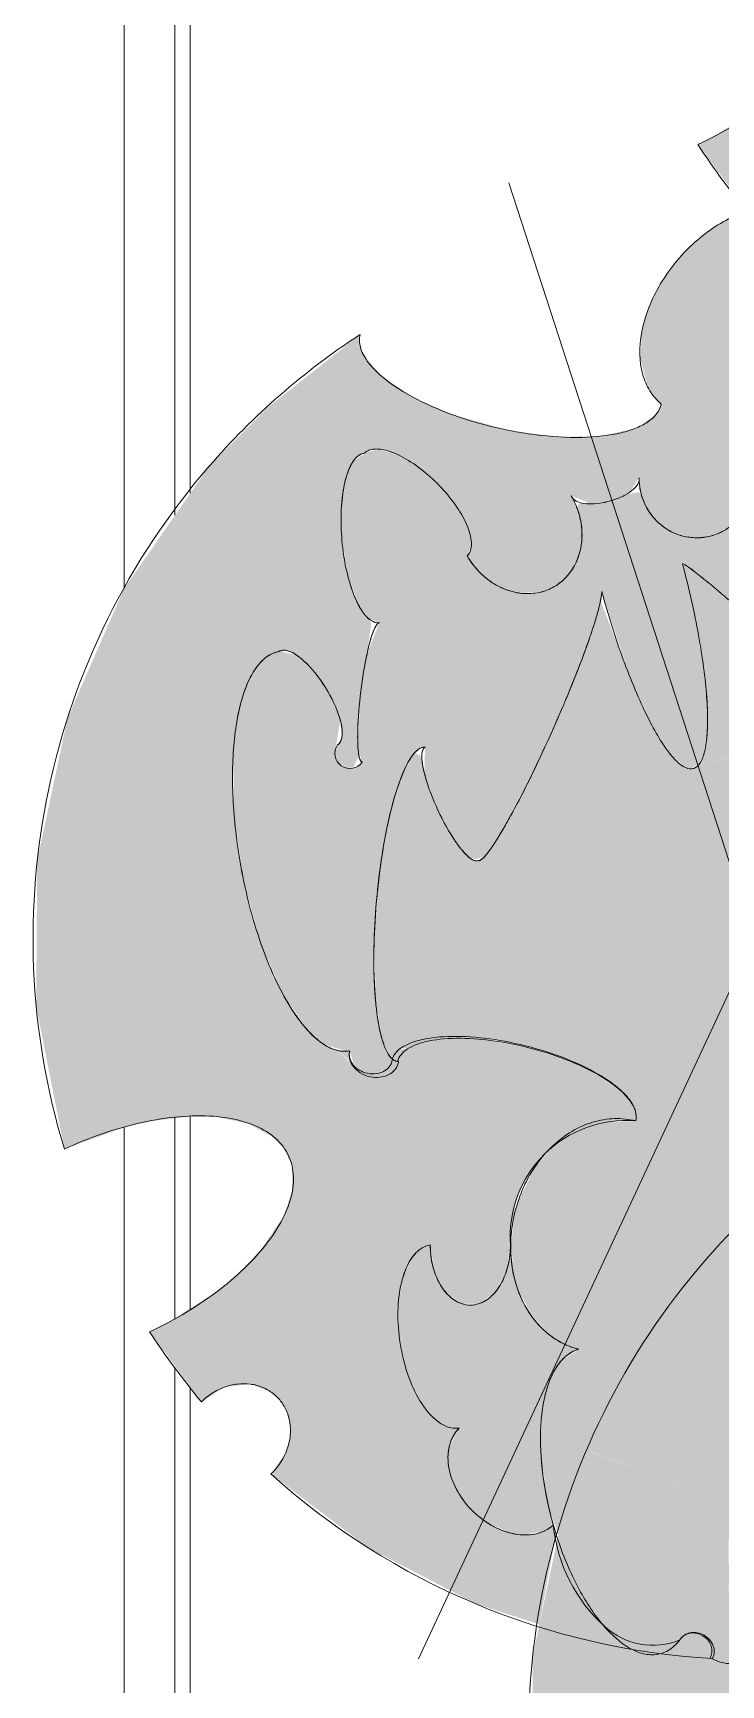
# Model space of a CAD drawing. Header units: inches. Extents: x 46946 to 48441, y 40324 to 42003.
# Drawn here: x 48184.68 to 48195.07, y 40510.46 to 40535.41 of the extents above; entities that cross this region are included whole.
import ezdxf

# ---------------------------------------------------------------- set-up
doc = ezdxf.new("R2010")
doc.units = ezdxf.units.IN
doc.header["$MEASUREMENT"] = 0
doc.layers.add('A-DETL-GENF', color=92, linetype='Continuous', lineweight=9)
doc.layers.add('I-FURN', color=30, linetype='Continuous', lineweight=9)

# ---------------------------------------------------------------- blocks, each defined once
blk = doc.blocks.new('PLANTER_ROOM DIVIDING_SHORT 2_ D - 6_-V157-Level 06 - Furniture')
at = {"layer": 'A-DETL-GENF'}
h = blk.add_hatch(color=256, dxfattribs=at)
h.paths.add_polyline_path([(28.26, -10.636), (28.022, -10.842), (27.333, -11.144), (26.941, -11.252), (27.066, -11.517), (27.079, -11.861), (27.264, -11.777), (27.437, -11.68), (27.692, -11.474), (28.035, -11.056), (28.201, -10.759), (28.251, -10.654)])
h.paths.add_polyline_path([(27.271, -14.035), (27.166, -13.943), (26.991, -13.788), (26.98, -13.909), (26.471, -13.688), (26.015, -14.908), (25.765, -14.403), (26.215, -13.577), (25.903, -13.441), (26.157, -13.051), (26.015, -12.87), (26.015, -12.816), (25.904, -12.827), (25.739, -12.883), (25.736, -12.806), (25.464, -12.699), (25.418, -12.9), (25.21, -13.14), (24.866, -13.348), (24.428, -13.499), (23.819, -13.579), (23.484, -13.567), (23.093, -13.475), (22.821, -13.311), (22.701, -13.094), (23.095, -13.034), (23.41, -12.866), (23.586, -12.624), (23.586, -12.354), (23.41, -12.112), (23.095, -11.944), (22.701, -11.884), (22.118, -11.816), (21.858, -11.736), (21.489, -11.513), (21.186, -11.207), (20.966, -10.836), (20.966, -10.834), (20.835, -10.276), (20.826, -9.991), (20.705, -9.991), (20.458, -10.13), (20.165, -10.503), (19.945, -10.937), (19.748, -11.513), (19.564, -12.416), (19.585, -12.771), (19.619, -13.107), (19.669, -13.292), (19.669, -13.395), (19.735, -13.461), (19.74, -13.534), (20.087, -13.814), (20.114, -14.009), (20.036, -14.201), (19.762, -14.502), (19.671, -14.703), (19.5, -14.907), (19.004, -15.341), (19.163, -15.652), (19.398, -15.958), (19.731, -16.262), (19.902, -16.405), (19.881, -16.469), (18.678, -15.903), (18.391, -16.529), (18.93, -18.45), (18.745, -19.043), (19.133, -19.012), (19.388, -18.78), (19.398, -18.887), (19.665, -18.746), (19.645, -18.937), (20.9, -18.689), (20.78, -18.159), (21.016, -18.035), (20.851, -17.448), (20.764, -16.885), (20.783, -16.224), (20.869, -15.844), (21.061, -15.487), (21.24, -15.305), (21.504, -15.182), (21.883, -15.182), (22.256, -15.305), (22.773, -15.652), (22.996, -15.844), (23.437, -16.369), (23.895, -17.115), (24.011, -17.333), (25.069, -16.549), (24.85, -16.209), (24.847, -16.202), (24.801, -15.844), (24.844, -15.652), (24.85, -15.628), (24.944, -15.467), (25.222, -15.182), (25.284, -14.74), (25.537, -14.789), (25.622, -15.214), (25.817, -15.267), (25.921, -15.178), (26.051, -14.908), (27.264, -14.04)])
h.paths.add_polyline_path([(27.258, -13.995), (27.166, -12.4), (27.115, -12.4), (27.037, -13.272), (27.224, -13.882)])
h.paths.add_polyline_path([(23.095, -12.354), (23.095, -12.354), (23.095, -12.276)])
h.paths.add_polyline_path([(21.252, -18.619), (21.179, -18.44), (21.111, -18.647)])
h.paths.add_polyline_path([(19.939, -14.286), (19.77, -14.326), (19.801, -14.455), (19.919, -14.311)])
h.paths.add_polyline_path([(18.232, -17.054), (18.193, -16.964), (17.629, -18.27), (18.146, -17.228)])
h.paths.add_polyline_path([(16.168, -18.874), (14.778, -18.528), (14.751, -18.574)])
h.paths.add_polyline_path([(13.744, -15.572), (13.655, -15.599), (13.654, -15.866), (13.739, -15.695)])
h.paths.add_polyline_path([(13.737, -15.375), (13.657, -15.326), (13.657, -15.405), (13.703, -15.388)])
h.paths.add_polyline_path([(13.698, -16.741), (13.647, -16.791), (13.66, -17.696)])
h.paths.add_polyline_path([(7.324, -6.452), (7.292, -7.165), (7.652, -6.517), (7.37, -6.461)])
h.paths.add_polyline_path([(7.861, -4.419), (7.432, -6.212), (7.82, -6.038), (7.714, -5.564), (7.722, -4.985), (7.839, -4.51)])
h.paths.add_polyline_path([(7.404, -8.673), (7.323, -8.033), (7.242, -7.719), (7.188, -8.551), (7.383, -8.86)])
h = blk.add_hatch(color=256, dxfattribs=at)
h.paths.add_polyline_path([(46.496, -17.485), (46.225, -17.257), (46.368, -17.87)])
h.paths.add_polyline_path([(33.401, -17.345), (32.669, -14.984), (32.263, -15.353), (31.219, -16.485), (30.41, -17.458), (30.374, -17.559), (31.417, -17.324), (32.474, -17.197), (33.044, -17.208), (33.268, -17.261)])
h.paths.add_polyline_path([(45.767, -16.872), (45.624, -16.742), (45.561, -16.579), (45.259, -16.544), (44.909, -16.384), (44.487, -16.047), (44.254, -15.786), (44.038, -15.43), (43.939, -15.098), (43.618, -14.042), (43.625, -13.814), (43.679, -13.587), (43.777, -13.372), (44.107, -11.729), (44.36, -11.786), (44.383, -11.47), (44.207, -11.228), (44.185, -11.093), (44.207, -10.958), (44.163, -9.274), (43.074, -8.202), (41.495, -8.153), (41.408, -7.802), (41.33, -7.815), (41, -8.099), (41.003, -8.169), (40.483, -8.191), (40.01, -8.332), (39.362, -8.374), (38.703, -8.283), (37.216, -7.794), (37.216, -7.501), (36.855, -7.621), (36.77, -7.639), (36.195, -7.621), (35.569, -7.45), (34.976, -7.15), (34.496, -6.76), (34.194, -6.333), (34.118, -6.038), (34.111, -5.927), (34.153, -5.75), (32.917, -6.038), (31.721, -6.468), (32.15, -7.421), (32.378, -8.302), (32.404, -8.673), (32.37, -8.978), (32.276, -9.205), (32.114, -9.349), (31.928, -9.394), (31.687, -9.349), (31.413, -9.211), (31.116, -8.987), (30.808, -8.684), (30.207, -7.894), (29.936, -7.437), (28.808, -8.315), (28.221, -8.88), (28.568, -9.196), (28.38, -9.723), (28.397, -10.012), (28.357, -10.32), (28.261, -10.634), (28.114, -10.94), (27.921, -11.224), (27.692, -11.474), (27.264, -11.777), (27.166, -11.832), (26.824, -11.93), (26.625, -11.95), (26.328, -12.216), (26.296, -12.1), (25.946, -12.298), (26.002, -12.507), (25.788, -12.699), (25.765, -12.889), (26.015, -12.816), (26.055, -12.827), (26.015, -12.925), (26.157, -13.051), (25.903, -13.441), (26.212, -13.582), (25.765, -14.403), (26.015, -14.908), (26.471, -13.688), (26.982, -13.882), (26.991, -13.788), (27.26, -14.043), (26.028, -14.924), (26.375, -15.33), (26.824, -15.646), (26.829, -15.594), (26.966, -15.698), (27.471, -15.849), (27.883, -15.889), (28.432, -15.803), (28.95, -15.583), (29.408, -15.24), (29.814, -14.729), (30.047, -14.281), (30.312, -14.502), (30.892, -14.729), (31.603, -14.92), (32.673, -14.975), (33.437, -17.456), (33.343, -17.626), (33.22, -17.748), (32.644, -18.098), (31.787, -18.46), (30.896, -18.805), (31.458, -18.968), (32.673, -19.449), (33.831, -19.994), (34.651, -20.467), (34.823, -20.654), (34.813, -20.732), (34.66, -20.9), (34.25, -21.165), (33.712, -21.401), (33.312, -21.499), (33.226, -21.534), (33.203, -21.619), (33.503, -21.789), (34.153, -21.988), (34.91, -22.128), (34.94, -22.132), (35.966, -22.221), (36.963, -22.198), (37.545, -22.092), (37.786, -21.974), (37.803, -21.908), (37.65, -21.804), (37.655, -21.735), (37.578, -21.63), (37.596, -21.573), (37.515, -21.167), (37.526, -20.4), (37.691, -19.731), (37.88, -19.197), (38.122, -18.731), (38.384, -18.411), (38.638, -18.27), (38.753, -18.272), (38.782, -18.742), (38.902, -19.132), (39.122, -19.498), (39.454, -19.794), (39.901, -20.017), (40.129, -20.097), (40.627, -20.154), (41.042, -20.115), (41.281, -20.06), (41.711, -19.827), (41.977, -19.568), (42.081, -19.432), (42.202, -19.132), (42.357, -19.372), (42.415, -19.431), (42.747, -19.593), (43.143, -19.686), (43.824, -19.701), (44.595, -19.583), (45.005, -19.441), (44.678, -19.372), (45.037, -17.632), (45.087, -16.855), (45.486, -16.874), (45.547, -17.139), (45.649, -16.877)])
h.paths.add_polyline_path([(45.249, -12.226), (45.2, -11.875), (45.206, -11.943), (45.2, -12.195), (44.996, -12.723), (44.998, -12.747), (45.226, -12.511), (45.243, -12.305)])
h.paths.add_polyline_path([(45.092, -10.488), (44.487, -9.713), (44.238, -9.764), (44.383, -10.716), (44.698, -10.548), (44.89, -10.503)])
h.paths.add_polyline_path([(44.678, -19.372), (43.745, -18.956), (44.449, -17.033), (44.654, -19.125)])
h.paths.add_polyline_path([(41.444, -8.176), (41.023, -8.161), (41.022, -8.053), (41.443, -8.083), (41.444, -8.161)])
h.paths.add_polyline_path([(32.219, -15.013), (32.45, -14.981), (32.263, -15.004)])
h.paths.add_polyline_path([(32.086, -15.001), (32.278, -15.001), (32.135, -14.995)])
h.paths.add_polyline_path([(32.585, -14.937), (31.847, -14.966), (32.215, -14.984), (32.581, -14.938)])
h.paths.add_polyline_path([(27.258, -13.995), (27.037, -13.272), (27.115, -12.4), (27.19, -12.4), (27.254, -13.882)])
h = blk.add_hatch(color=256, dxfattribs=at)
h.paths.add_polyline_path([(55.352, -16.007), (55.181, -15.438), (55.233, -15.384), (55.342, -15.956)])
h.paths.add_polyline_path([(56.077, -16.291), (55.662, -14.936), (55.593, -14.136), (55.492, -14.092), (55.593, -14.936), (54.426, -14.879), (53.851, -14.707), (53.041, -14.279), (52.667, -14.931), (52.408, -15.24), (51.943, -15.586), (51.432, -15.803), (51.006, -14.468), (50.043, -14.737), (51.243, -15.833), (50.883, -15.889), (50.25, -15.803), (50.043, -15.764), (50.59, -16.285), (50.718, -16.45), (50.613, -16.645), (50.508, -16.593), (50.376, -16.908), (50.293, -16.838), (50.247, -16.91), (50.066, -16.804), (49.906, -17.002), (49.774, -16.888), (49.909, -16.712), (49.882, -16.696), (49.727, -16.847), (49.423, -16.584), (49.462, -16.45), (49.351, -16.385), (49.269, -16.45), (49.156, -16.352), (49.18, -16.285), (48.868, -16.102), (48.072, -16.45), (47.126, -16.71), (46.131, -16.854), (45.649, -16.877), (45.547, -17.139), (45.486, -16.874), (45.07, -16.867), (45.037, -17.632), (44.678, -19.372), (46.826, -19.827), (49.023, -19.843), (51.178, -19.417), (50.942, -18.833), (50.777, -18.246), (50.69, -17.682), (50.69, -17.133), (50.76, -16.721), (50.987, -16.285), (51.167, -16.102), (51.43, -15.98), (51.81, -15.98), (52.14, -16.077), (52.595, -16.361), (52.436, -15.214), (53.505, -14.796), (52.922, -16.641), (54.272, -16.425), (54.219, -16.485), (52.939, -16.661), (53.298, -17.071), (53.641, -17.574), (54.478, -17.755), (54.773, -17), (54.697, -16.619), (54.728, -16.609), (54.777, -16.425), (54.632, -16.425), (54.596, -16.318), (54.87, -16.265), (55.138, -16.065), (55.329, -16.012), (55.424, -15.978), (55.263, -15.353), (55.392, -15.224), (55.548, -16.012), (55.743, -16.065), (56.05, -16.268)])
h.paths.add_polyline_path([(50.956, -14.311), (50.753, -13.69), (50.528, -13.881), (50.364, -12.952), (50.218, -13.042), (50.19, -12.885), (50.066, -12.943), (50.048, -13.145), (49.563, -13.441), (49.514, -13.574), (49.98, -14.555), (50.166, -14.509)])
h.paths.add_polyline_path([(50.808, -11.348), (50.761, -11.074), (50.753, -10.789), (50.631, -10.789), (50.384, -10.927), (50.114, -11.262), (49.834, -11.832), (49.824, -11.93), (49.891, -11.923), (50.337, -11.736), (50.643, -11.514), (50.753, -11.409)])
h.paths.add_polyline_path([(46.496, -17.485), (46.368, -17.87), (46.225, -17.257)])
h.paths.add_polyline_path([(45.431, -15.125), (45.391, -15.036), (45.244, -14.967), (45.039, -14.986), (44.415, -14.957), (43.878, -14.898), (44.101, -15.548), (44.421, -15.359), (44.779, -15.235), (44.993, -15.235), (45.277, -15.318), (45.351, -15.279), (45.428, -15.136)])
h.paths.add_polyline_path([(44.678, -19.372), (44.449, -17.033), (43.745, -18.965), (44.487, -19.288)])
h.paths.add_polyline_path([(39.441, -8.373), (38.64, -8.033), (38.298, -7.757), (37.96, -7.313), (37.737, -6.793), (37.641, -6.361), (37.648, -5.782), (37.225, -7.65), (37.227, -7.839), (38.343, -8.167), (38.726, -8.288), (39.367, -8.374), (39.434, -8.373)])
h = blk.add_hatch(color=256, dxfattribs=at)
h.paths.add_polyline_path([(45.005, -19.968), (44.942, -19.645), (44.857, -19.516), (44.035, -19.681), (43.272, -19.699), (42.663, -19.568), (42.331, -19.346), (42.243, -19.219), (42.202, -19.132), (41.999, -19.541), (41.794, -19.762), (41.507, -19.955), (41.173, -20.085), (40.808, -20.148), (40.829, -20.18), (41.193, -20.297), (41.445, -20.507), (41.535, -20.77), (41.495, -20.937), (41.337, -21.147), (41.019, -21.316), (40.627, -21.375), (40.747, -21.592), (41.042, -21.763), (41.445, -21.85), (41.947, -21.848), (42.354, -21.78), (42.792, -21.629), (43.136, -21.421), (43.344, -21.18), (43.407, -20.946), (43.688, -21.09), (44.01, -21.09), (44.387, -20.937), (44.695, -20.679), (44.821, -20.513), (44.821, -20.512), (44.98, -20.149), (45.005, -19.969)])
h.paths.add_polyline_path([(38.043, -22.22), (37.98, -22.039), (37.832, -21.932), (37.625, -22.067), (37.182, -22.172), (36.481, -22.224), (35.612, -22.202), (34.596, -22.079), (33.722, -21.87), (33.328, -21.704), (33.13, -21.534), (33.13, -21.455), (33.507, -21.463), (33.998, -21.288), (34.502, -21.015), (34.78, -20.783), (34.8, -20.689), (34.755, -20.549), (34.313, -20.255), (33.22, -19.696), (32.006, -19.172), (31.031, -18.836), (30.761, -18.785), (32.006, -18.374), (32.735, -18.049), (33.249, -17.719), (33.401, -17.537), (33.437, -17.456), (33.376, -17.329), (33.22, -17.25), (32.935, -17.201), (32.352, -17.201), (31.287, -17.351), (30.374, -17.503), (30.794, -16.975), (31.995, -15.633), (32.554, -15.067), (32.474, -15.004), (32.219, -15.013), (31.603, -14.92), (30.892, -14.729), (30.312, -14.502), (30.077, -14.351), (30.025, -14.311), (29.664, -14.935), (29.408, -15.24), (28.95, -15.583), (28.432, -15.803), (27.731, -15.874), (27.442, -15.889), (27.471, -16.126), (27.622, -16.319), (27.93, -16.529), (28.282, -16.66), (28.503, -16.693), (28.719, -16.688), (28.896, -16.607), (29.054, -16.485), (29.436, -16.573), (29.579, -16.66), (29.753, -16.821), (29.788, -16.859), (29.889, -17.045), (29.942, -17.248), (29.914, -17.566), (29.864, -17.708), (29.715, -17.925), (29.519, -18.086), (29.299, -18.183), (29.258, -18.223), (29.299, -18.428), (29.417, -18.765), (29.422, -19.092), (29.449, -19.146), (30.265, -19.149), (30.466, -19.258), (30.624, -19.411), (30.766, -19.731), (30.787, -19.815), (30.781, -20.042), (30.7, -20.298), (30.596, -20.481), (30.429, -20.668), (30.222, -20.817), (30.037, -20.756), (29.835, -20.793), (29.557, -20.927), (29.266, -21.142), (28.88, -21.557), (28.703, -21.845), (28.703, -21.846), (28.613, -22.144), (28.647, -22.307), (28.781, -22.527), (28.996, -22.631), (29.411, -22.709), (29.895, -22.715), (30.513, -22.622), (30.987, -22.445), (31.185, -22.274), (31.233, -22.144), (31.7, -22.33), (32.415, -22.44), (33.151, -22.463), (33.273, -22.423), (33.358, -22.423), (33.418, -22.516), (33.431, -22.608), (33.391, -22.718), (33.277, -22.801), (33.173, -22.812), (32.704, -22.735), (32.387, -22.858), (32.041, -23.074), (31.737, -23.374), (31.699, -23.48), (31.664, -23.656), (31.737, -23.832), (31.891, -23.99), (32.121, -24.123), (32.678, -24.284), (33.195, -24.35), (34.153, -24.335), (35.126, -24.193), (36.072, -23.933), (36.868, -23.586), (37.427, -23.188), (37.597, -22.983), (37.693, -22.666), (37.697, -22.592), (37.926, -22.52), (38.026, -22.359), (38.043, -22.221)])
h = blk.add_hatch(color=256, dxfattribs=at)
h.paths.add_polyline_path([(30.429, -20.668), (30.428, -20.668), (30.265, -20.731)])
h.paths.add_polyline_path([(46.356, -19.728), (45.005, -19.483), (44.868, -19.533), (44.992, -19.798), (45.005, -19.968), (45.005, -19.969), (44.918, -20.334), (44.695, -20.679), (44.374, -20.946), (44.01, -21.09), (43.663, -21.087), (43.391, -20.937), (43.344, -21.18), (43.136, -21.421), (42.792, -21.629), (42.354, -21.78), (41.874, -21.856), (41.41, -21.848), (41.019, -21.756), (40.747, -21.592), (40.627, -21.375), (41.042, -21.306), (41.337, -21.147), (41.512, -20.905), (41.512, -20.635), (41.337, -20.393), (41.021, -20.225), (40.627, -20.165), (40.045, -20.097), (39.784, -20.017), (39.354, -19.731), (39.112, -19.487), (38.893, -19.116), (38.892, -19.114), (38.761, -18.557), (38.753, -18.272), (38.631, -18.272), (38.384, -18.411), (38.114, -18.745), (37.872, -19.217), (37.674, -19.794), (37.491, -20.697), (37.511, -21.051), (37.545, -21.388), (37.578, -21.63), (37.596, -21.676), (37.662, -21.741), (37.666, -21.814), (38.012, -22.092), (38.04, -22.29), (37.963, -22.482), (37.688, -22.783), (37.597, -22.983), (37.427, -23.188), (37.023, -23.489), (36.495, -23.768), (35.612, -24.076), (34.627, -24.281), (33.649, -24.361), (32.782, -24.306), (32.121, -24.123), (31.891, -23.99), (31.737, -23.832), (31.65, -23.548), (31.714, -23.405), (31.939, -23.157), (32.269, -22.922), (32.704, -22.735), (32.946, -22.709), (33.063, -22.762), (33.173, -22.812), (33.277, -22.801), (33.351, -22.762), (33.428, -22.62), (33.41, -22.535), (33.244, -22.45), (33.039, -22.47), (32.415, -22.44), (31.7, -22.33), (31.233, -22.266), (31.098, -22.373), (31.097, -22.373), (30.849, -22.513), (30.316, -22.665), (29.886, -22.716), (29.266, -22.692), (28.853, -22.573), (28.754, -22.509), (28.627, -22.301), (28.615, -22.104), (28.703, -21.845), (28.88, -21.557), (29.266, -21.142), (29.699, -20.849), (30.037, -20.756), (30.155, -20.773), (30.222, -20.817), (30.429, -20.668), (30.61, -20.458), (30.716, -20.268), (30.781, -20.042), (30.766, -19.731), (30.708, -19.557), (30.624, -19.411), (30.465, -19.258), (30.442, -19.245), (30.235, -19.142), (29.958, -19.091), (29.781, -19.092), (29.53, -19.149), (29.315, -19.245), (29.436, -18.939), (29.37, -18.587), (29.258, -18.36), (29.041, -18.223), (29.3, -18.182), (29.519, -18.086), (29.715, -17.925), (29.864, -17.708), (29.914, -17.566), (29.941, -17.458), (29.941, -17.247), (29.889, -17.045), (29.753, -16.821), (29.512, -16.616), (29.436, -16.573), (29.258, -16.508), (29.025, -16.508), (28.927, -16.616), (28.719, -16.688), (28.434, -16.688), (28.145, -16.622), (27.846, -16.485), (27.622, -16.319), (27.471, -16.126), (27.425, -15.94), (27.405, -15.842), (27.264, -15.809), (26.903, -15.646), (26.829, -15.594), (26.824, -15.646), (26.276, -15.214), (26.039, -14.937), (25.879, -15.214), (25.817, -15.267), (25.615, -15.182), (25.537, -14.789), (25.251, -14.733), (25.146, -16.885), (25.302, -17.149), (25.549, -17.448), (25.837, -17.708), (26.161, -17.925), (26.503, -18.086), (26.846, -18.182), (27.264, -18.198), (27.622, -18.106), (27.731, -18.059), (27.93, -17.887), (28.068, -17.952), (28.261, -18.21), (28.288, -18.258), (28.412, -18.785), (28.426, -19.435), (28.33, -20.177), (28.092, -21.026), (27.858, -21.576), (27.512, -22.104), (27.195, -22.379), (27.033, -22.438), (26.88, -22.436), (27.983, -23.832), (28.867, -24.713), (30.716, -26), (32.678, -26.855), (34.826, -27.311), (37.023, -27.326), (39.178, -26.9), (38.853, -26), (38.754, -25.581), (38.688, -25), (38.69, -24.617), (38.795, -24.125), (38.987, -23.768), (39.167, -23.586), (39.43, -23.463), (39.81, -23.463), (40.183, -23.586), (40.699, -23.933), (41.042, -24.262), (41.298, -24.554), (41.737, -25.238), (41.937, -25.613), (42.995, -24.83), (42.777, -24.49), (42.773, -24.483), (42.728, -24.125), (42.728, -24.092), (42.846, -23.789), (42.977, -23.645), (43.138, -23.548), (43.329, -23.495), (43.352, -23.49), (43.548, -23.495), (43.743, -23.548), (44.047, -23.748), (44.109, -23.748), (45.197, -22.316), (46.049, -20.679), (46.355, -19.731)])
h.paths.add_polyline_path([(37.866, -22.567), (37.696, -22.607), (37.697, -22.772), (37.845, -22.592)])
for p, q in [((36, -16.483), (24.587, -20.191)), ((36, -16.483), (46.876, -21.555)), ((40.684, -20.161), (40.627, -20.165))]:
    blk.add_line(p, q, dxfattribs=at)
for centre, radius, start, end in [((48, -9), 10.891, 213.1308, 229.0869), ((18.074, -8.202), 10.891, 303.0342, 309.9658), ((36, -16.483), 10.891, 317.9293, 356.6765), ((48, -9), 10.891, 229.0869, 286.9658), ((45.587, -18.014), 1.083, 317.8572, 22.1428), ((40.5, -18.416), 1.753, 175.2963, 274.1563), ((44.614, -17.134), 2.395, 275.8094, 317.8572), ((36, -16.483), 10.891, 213.1308, 229.0869), ((33.205, -22.588), 0.227, 235, 55), ((33.205, -22.588), 0.227, 235, 55), ((36, -16.483), 10.891, 229.0869, 286.9658), ((36, -16.483), 10.891, 303.0342, 309.9658)]:
    blk.add_arc(centre, radius, start, end, dxfattribs=at)
for points, knots in [([(21.252, -18.619), (21.161, -18.425), (21.005, -18.037), (20.838, -17.444), (20.75, -16.877), (20.744, -16.357), (20.821, -15.908), (20.977, -15.549), (21.205, -15.297), (21.496, -15.161), (21.836, -15.149), (22.336, -15.297), (22.872, -15.684), (23.377, -16.26), (23.723, -16.769), (23.92, -17.139), (24.011, -17.333)], [0, 0, 0, 0, 0.066667, 0.133333, 0.2, 0.266667, 0.333333, 0.4, 0.466667, 0.533333, 0.6, 0.666667, 0.8, 0.866667, 0.933333, 1, 1, 1, 1]), ([(30.363, -17.561), (30.353, -17.567), (30.341, -17.57), (30.345, -17.551), (30.37, -17.507), (30.416, -17.441), (30.483, -17.353), (30.569, -17.245), (30.672, -17.119), (30.831, -16.93), (31.155, -16.554), (31.701, -15.943), (32.251, -15.36), (32.584, -15.033), (32.665, -14.974), (32.673, -14.981)], [0, 0, 0, 0, 0.041667, 0.083333, 0.125, 0.166667, 0.208333, 0.25, 0.291667, 0.333333, 0.416667, 0.583333, 0.75, 0.875, 1, 1, 1, 1]), ([(32.673, -14.981), (32.67, -14.978), (32.658, -14.982), (32.618, -15.011), (32.557, -15.064), (32.477, -15.139), (32.379, -15.235), (32.227, -15.389), (32.002, -15.625), (31.694, -15.955), (31.266, -16.428), (30.757, -17.011), (30.43, -17.415), (30.346, -17.544), (30.341, -17.57), (30.353, -17.567), (30.363, -17.561)], [0, 0, 0, 0, 0.041667, 0.083333, 0.125, 0.166667, 0.208333, 0.25, 0.333333, 0.416667, 0.5, 0.666667, 0.833333, 0.916667, 0.958333, 1, 1, 1, 1]), ([(46.854, -17.147), (46.882, -17.105), (46.925, -17.016), (46.955, -16.868), (46.947, -16.716), (46.886, -16.52), (46.721, -16.311), (46.466, -16.193), (46.232, -16.181), (46.045, -16.23), (45.884, -16.333), (45.806, -16.429), (45.774, -16.483)], [0, 0, 0, 0, 0.076923, 0.153846, 0.230769, 0.307692, 0.461538, 0.615385, 0.711538, 0.807692, 0.903846, 1, 1, 1, 1]), ([(29.041, -16.483), (29.115, -16.483), (29.259, -16.5), (29.467, -16.575), (29.648, -16.696), (29.844, -16.907), (29.977, -17.244), (29.93, -17.62), (29.766, -17.897), (29.564, -18.08), (29.314, -18.196), (29.134, -18.222), (29.041, -18.223)], [0, 0, 0, 0, 0.076923, 0.153846, 0.230769, 0.307692, 0.461538, 0.615385, 0.711538, 0.807692, 0.903846, 1, 1, 1, 1]), ([(29.041, -18.223), (29.115, -18.222), (29.259, -18.206), (29.536, -18.106), (29.761, -17.914), (29.898, -17.664), (29.95, -17.459), (29.951, -17.247), (29.893, -17.024), (29.766, -16.809), (29.564, -16.626), (29.314, -16.51), (29.134, -16.484), (29.041, -16.483)], [0, 0, 0, 0, 0.076923, 0.153846, 0.307692, 0.384615, 0.461538, 0.538462, 0.615385, 0.711538, 0.807692, 0.903846, 1, 1, 1, 1]), ([(25.115, -16.832), (25.167, -16.941), (25.291, -17.151), (25.539, -17.451), (25.832, -17.716), (26.267, -18.008), (26.856, -18.229), (27.396, -18.217), (27.74, -18.069), (27.873, -17.955), (27.93, -17.887)], [0, 0, 0, 0, 0.1, 0.2, 0.3, 0.4, 0.6, 0.8, 0.9, 1, 1, 1, 1]), ([(30.363, -17.561), (30.543, -17.513), (30.898, -17.426), (31.423, -17.319), (31.916, -17.242), (32.511, -17.18), (32.983, -17.185), (33.284, -17.256), (33.417, -17.34), (33.454, -17.452), (33.392, -17.589), (33.235, -17.746), (32.987, -17.917), (32.656, -18.098), (32.254, -18.281), (31.795, -18.461), (31.291, -18.633), (30.941, -18.736), (30.761, -18.785)], [0, 0, 0, 0, 0.058824, 0.117647, 0.176471, 0.235294, 0.352941, 0.411765, 0.470588, 0.529412, 0.588235, 0.647059, 0.705882, 0.764706, 0.823529, 0.882353, 0.941176, 1, 1, 1, 1]), ([(30.761, -18.785), (30.941, -18.736), (31.291, -18.633), (31.795, -18.461), (32.254, -18.281), (32.79, -18.036), (33.183, -17.798), (33.392, -17.589), (33.454, -17.452), (33.417, -17.34), (33.284, -17.256), (33.058, -17.203), (32.747, -17.182), (32.362, -17.196), (31.916, -17.242), (31.423, -17.319), (30.898, -17.426), (30.543, -17.513), (30.363, -17.561)], [0, 0, 0, 0, 0.058824, 0.117647, 0.176471, 0.235294, 0.352941, 0.411765, 0.470588, 0.529412, 0.588235, 0.647059, 0.705882, 0.764706, 0.823529, 0.882353, 0.941176, 1, 1, 1, 1]), ([(46.872, -17.115), (46.84, -17.096), (46.787, -17.082), (46.71, -17.09), (46.635, -17.117), (46.551, -17.181), (46.491, -17.285), (46.473, -17.389), (46.485, -17.479), (46.524, -17.556), (46.566, -17.592), (46.59, -17.606)], [0, 0, 0, 0, 0.142857, 0.214286, 0.285714, 0.428571, 0.571429, 0.678571, 0.785714, 0.892857, 1, 1, 1, 1]), ([(46.59, -17.606), (46.56, -17.589), (46.523, -17.552), (46.494, -17.486), (46.48, -17.413), (46.493, -17.315), (46.549, -17.218), (46.624, -17.154), (46.702, -17.121), (46.783, -17.118), (46.831, -17.134), (46.854, -17.147)], [0, 0, 0, 0, 0.142857, 0.214286, 0.285714, 0.428571, 0.571429, 0.678571, 0.785714, 0.892857, 1, 1, 1, 1]), ([(42.202, -19.132), (42.232, -19.246), (42.34, -19.396), (42.599, -19.549), (42.845, -19.635), (43.136, -19.691), (43.574, -19.723), (44.191, -19.681), (44.965, -19.504), (45.689, -19.221), (46.285, -18.862), (46.637, -18.515), (46.795, -18.221), (46.83, -17.989), (46.765, -17.778), (46.659, -17.66), (46.59, -17.606)], [0, 0, 0, 0, 0.095238, 0.142857, 0.190476, 0.238095, 0.285714, 0.380952, 0.47619, 0.571429, 0.666667, 0.761905, 0.821429, 0.880952, 0.940476, 1, 1, 1, 1]), ([(27.93, -17.887), (27.979, -17.899), (28.071, -17.941), (28.192, -18.067), (28.292, -18.25), (28.392, -18.563), (28.451, -19.069), (28.409, -19.794), (28.258, -20.56), (28.015, -21.282), (27.679, -21.933), (27.348, -22.307), (27.07, -22.445), (26.941, -22.45), (26.88, -22.436)], [0, 0, 0, 0, 0.052632, 0.105263, 0.157895, 0.210526, 0.315789, 0.421053, 0.526316, 0.631579, 0.736842, 0.868421, 0.934211, 1, 1, 1, 1]), ([(29.315, -19.245), (29.328, -19.242), (29.352, -19.23), (29.382, -19.197), (29.407, -19.15), (29.431, -19.07), (29.441, -18.943), (29.422, -18.766), (29.374, -18.584), (29.302, -18.421), (29.214, -18.296), (29.123, -18.223), (29.066, -18.216), (29.041, -18.223)], [0, 0, 0, 0, 0.055556, 0.111111, 0.166667, 0.222222, 0.333333, 0.444444, 0.555556, 0.666667, 0.777778, 0.888889, 1, 1, 1, 1]), ([(29.041, -18.223), (29.054, -18.219), (29.08, -18.218), (29.124, -18.231), (29.169, -18.259), (29.229, -18.317), (29.302, -18.421), (29.374, -18.584), (29.439, -18.826), (29.443, -19.059), (29.385, -19.204), (29.34, -19.238), (29.315, -19.245)], [0, 0, 0, 0, 0.055556, 0.111111, 0.166667, 0.222222, 0.333333, 0.444444, 0.555556, 0.777778, 0.888889, 1, 1, 1, 1]), ([(38.753, -18.272), (38.715, -18.263), (38.637, -18.261), (38.509, -18.309), (38.376, -18.406), (38.195, -18.598), (37.973, -18.943), (37.741, -19.486), (37.569, -20.096), (37.476, -20.707), (37.471, -21.3), (37.583, -21.776), (37.741, -21.928), (37.835, -21.952)], [0, 0, 0, 0, 0.052632, 0.105263, 0.157895, 0.210526, 0.315789, 0.421053, 0.526316, 0.631579, 0.736842, 0.868421, 1, 1, 1, 1]), ([(37.856, -21.868), (37.819, -21.859), (37.751, -21.824), (37.663, -21.725), (37.593, -21.58), (37.524, -21.332), (37.492, -20.931), (37.54, -20.357), (37.672, -19.752), (37.872, -19.181), (38.139, -18.667), (38.454, -18.308), (38.661, -18.25), (38.753, -18.272)], [0, 0, 0, 0, 0.052632, 0.105263, 0.157895, 0.210526, 0.315789, 0.421053, 0.526316, 0.631579, 0.736842, 0.868421, 1, 1, 1, 1]), ([(38.753, -18.272), (38.727, -18.378), (38.704, -18.592), (38.758, -18.922), (38.899, -19.24), (39.192, -19.628), (39.73, -20.009), (40.457, -20.19), (41.112, -20.138), (41.63, -19.931), (41.954, -19.642), (42.127, -19.363), (42.182, -19.212), (42.202, -19.132)], [0, 0, 0, 0, 0.071429, 0.142857, 0.214286, 0.285714, 0.428571, 0.571429, 0.678571, 0.785714, 0.892857, 0.946429, 1, 1, 1, 1]), ([(34.823, -20.654), (34.828, -20.643), (34.821, -20.615), (34.763, -20.552), (34.658, -20.47), (34.509, -20.371), (34.319, -20.257), (34.017, -20.089), (33.562, -19.855), (32.941, -19.564), (32.142, -19.218), (31.44, -18.953), (30.966, -18.814), (30.815, -18.787), (30.761, -18.785)], [0, 0, 0, 0, 0.052632, 0.105263, 0.157895, 0.210526, 0.263158, 0.315789, 0.421053, 0.526316, 0.631579, 0.815789, 0.907895, 1, 1, 1, 1]), ([(30.761, -18.785), (30.792, -18.786), (30.867, -18.796), (31.024, -18.832), (31.221, -18.889), (31.531, -18.991), (32.179, -19.232), (33.06, -19.613), (33.848, -19.999), (34.378, -20.285), (34.689, -20.486), (34.816, -20.603), (34.829, -20.64), (34.823, -20.654)], [0, 0, 0, 0, 0.052632, 0.105263, 0.157895, 0.210526, 0.315789, 0.526316, 0.631579, 0.736842, 0.868421, 0.934211, 1, 1, 1, 1]), ([(29.315, -19.245), (29.39, -19.202), (29.545, -19.133), (29.793, -19.08), (30.039, -19.083), (30.347, -19.16), (30.596, -19.341), (30.743, -19.596), (30.801, -19.831), (30.786, -20.1), (30.694, -20.336), (30.581, -20.508), (30.442, -20.667), (30.316, -20.763), (30.222, -20.817)], [0, 0, 0, 0, 0.076923, 0.153846, 0.230769, 0.307692, 0.461538, 0.538462, 0.615385, 0.711538, 0.807692, 0.855769, 0.903846, 1, 1, 1, 1]), ([(30.222, -20.817), (30.297, -20.774), (30.434, -20.675), (30.662, -20.422), (30.821, -20.042), (30.78, -19.66), (30.633, -19.405), (30.458, -19.238), (30.218, -19.116), (29.968, -19.077), (29.762, -19.089), (29.555, -19.131), (29.409, -19.191), (29.315, -19.245)], [0, 0, 0, 0, 0.076923, 0.153846, 0.307692, 0.461538, 0.538462, 0.615385, 0.711538, 0.807692, 0.855769, 0.903846, 1, 1, 1, 1]), ([(44.857, -19.516), (44.719, -19.555), (44.445, -19.622), (43.895, -19.709), (43.18, -19.726), (42.605, -19.579), (42.301, -19.35), (42.222, -19.209), (42.202, -19.132)], [0, 0, 0, 0, 0.111111, 0.222222, 0.444444, 0.722222, 0.861111, 1, 1, 1, 1]), ([(43.391, -20.937), (43.428, -20.974), (43.51, -21.035), (43.709, -21.113), (44.007, -21.115), (44.382, -20.967), (44.698, -20.704), (44.914, -20.383), (45.017, -20.055), (45.002, -19.747), (44.917, -19.584), (44.857, -19.516)], [0, 0, 0, 0, 0.066667, 0.133333, 0.266667, 0.4, 0.533333, 0.65, 0.766667, 0.883333, 1, 1, 1, 1]), ([(44.857, -19.516), (44.891, -19.555), (44.948, -19.641), (45.015, -19.847), (45.005, -20.148), (44.842, -20.521), (44.568, -20.83), (44.242, -21.034), (43.915, -21.123), (43.612, -21.095), (43.455, -21.001), (43.391, -20.937)], [0, 0, 0, 0, 0.066667, 0.133333, 0.266667, 0.4, 0.533333, 0.65, 0.766667, 0.883333, 1, 1, 1, 1]), ([(40.627, -20.165), (40.696, -20.165), (40.83, -20.175), (41.089, -20.235), (41.361, -20.38), (41.512, -20.589), (41.542, -20.77), (41.516, -20.928), (41.41, -21.098), (41.204, -21.252), (40.932, -21.352), (40.731, -21.375), (40.627, -21.375)], [0, 0, 0, 0, 0.071429, 0.142857, 0.285714, 0.428571, 0.5, 0.571429, 0.678571, 0.785714, 0.892857, 1, 1, 1, 1]), ([(40.627, -21.375), (40.696, -21.375), (40.831, -21.365), (41.024, -21.32), (41.198, -21.247), (41.391, -21.118), (41.542, -20.909), (41.542, -20.654), (41.41, -20.442), (41.204, -20.288), (40.932, -20.188), (40.731, -20.165), (40.627, -20.165)], [0, 0, 0, 0, 0.071429, 0.142857, 0.214286, 0.285714, 0.428571, 0.571429, 0.678571, 0.785714, 0.892857, 1, 1, 1, 1]), ([(33.109, -21.453), (33.114, -21.463), (33.13, -21.481), (33.173, -21.497), (33.233, -21.504), (33.31, -21.501), (33.401, -21.488), (33.54, -21.457), (33.819, -21.371), (34.268, -21.172), (34.648, -20.926), (34.818, -20.749), (34.835, -20.68), (34.823, -20.654)], [0, 0, 0, 0, 0.047619, 0.095238, 0.142857, 0.190476, 0.238095, 0.285714, 0.380952, 0.571429, 0.761905, 0.880952, 1, 1, 1, 1]), ([(34.823, -20.654), (34.828, -20.664), (34.831, -20.687), (34.816, -20.731), (34.783, -20.781), (34.731, -20.838), (34.662, -20.9), (34.55, -20.986), (34.305, -21.145), (33.863, -21.36), (33.431, -21.493), (33.186, -21.511), (33.122, -21.479), (33.109, -21.453)], [0, 0, 0, 0, 0.047619, 0.095238, 0.142857, 0.190476, 0.238095, 0.285714, 0.380952, 0.571429, 0.761905, 0.880952, 1, 1, 1, 1]), ([(30.222, -20.817), (30.203, -20.799), (30.159, -20.769), (30.069, -20.75), (29.961, -20.757), (29.795, -20.799), (29.559, -20.914), (29.262, -21.133), (28.987, -21.408), (28.768, -21.705), (28.63, -21.989), (28.591, -22.225), (28.634, -22.33), (28.671, -22.368)], [0, 0, 0, 0, 0.055556, 0.111111, 0.166667, 0.222222, 0.333333, 0.444444, 0.555556, 0.666667, 0.777778, 0.888889, 1, 1, 1, 1]), ([(28.671, -22.368), (28.653, -22.349), (28.623, -22.304), (28.604, -22.215), (28.611, -22.107), (28.653, -21.941), (28.768, -21.705), (28.987, -21.408), (29.262, -21.133), (29.559, -20.914), (29.843, -20.776), (30.079, -20.737), (30.184, -20.78), (30.222, -20.817)], [0, 0, 0, 0, 0.055556, 0.111111, 0.166667, 0.222222, 0.333333, 0.444444, 0.555556, 0.666667, 0.777778, 0.888889, 1, 1, 1, 1]), ([(40.627, -21.375), (40.64, -21.454), (40.701, -21.564), (40.86, -21.685), (41.065, -21.784), (41.398, -21.862), (41.871, -21.871), (42.361, -21.793), (42.808, -21.639), (43.159, -21.426), (43.372, -21.18), (43.403, -21.016), (43.391, -20.937)], [0, 0, 0, 0, 0.111111, 0.166667, 0.222222, 0.333333, 0.444444, 0.555556, 0.666667, 0.777778, 0.888889, 1, 1, 1, 1]), ([(43.391, -20.937), (43.403, -21.017), (43.38, -21.139), (43.265, -21.303), (43.101, -21.462), (42.808, -21.639), (42.361, -21.793), (41.871, -21.871), (41.398, -21.862), (40.999, -21.768), (40.721, -21.6), (40.64, -21.454), (40.627, -21.375)], [0, 0, 0, 0, 0.111111, 0.166667, 0.222222, 0.333333, 0.444444, 0.555556, 0.666667, 0.777778, 0.888889, 1, 1, 1, 1]), ([(37.856, -21.854), (37.857, -21.881), (37.841, -21.932), (37.763, -22.005), (37.634, -22.069), (37.455, -22.124), (37.232, -22.168), (36.881, -22.212), (36.148, -22.246), (35.152, -22.178), (34.256, -22.023), (33.648, -21.861), (33.206, -21.661), (33.104, -21.52), (33.109, -21.453)], [0, 0, 0, 0, 0.047619, 0.095238, 0.142857, 0.190476, 0.238095, 0.285714, 0.380952, 0.571429, 0.666667, 0.761905, 0.880952, 1, 1, 1, 1]), ([(33.109, -21.453), (33.107, -21.479), (33.12, -21.533), (33.193, -21.617), (33.316, -21.702), (33.488, -21.786), (33.705, -21.868), (34.047, -21.97), (34.764, -22.127), (35.749, -22.229), (36.647, -22.229), (37.264, -22.175), (37.727, -22.055), (37.85, -21.934), (37.856, -21.868)], [0, 0, 0, 0, 0.047619, 0.095238, 0.142857, 0.190476, 0.238095, 0.285714, 0.380952, 0.571429, 0.666667, 0.761905, 0.880952, 1, 1, 1, 1]), ([(37.697, -22.592), (37.739, -22.603), (37.828, -22.601), (37.956, -22.53), (38.054, -22.403), (38.101, -22.251), (38.096, -22.102), (38.05, -21.977), (37.966, -21.887), (37.895, -21.859), (37.856, -21.854)], [0, 0, 0, 0, 0.133333, 0.266667, 0.4, 0.533333, 0.65, 0.766667, 0.883333, 1, 1, 1, 1]), ([(28.671, -22.368), (28.674, -22.393), (28.69, -22.442), (28.748, -22.51), (28.84, -22.571), (28.961, -22.624), (29.11, -22.667), (29.339, -22.708), (29.671, -22.731), (30.1, -22.706), (30.617, -22.614), (31.013, -22.457), (31.208, -22.278), (31.237, -22.188), (31.233, -22.144)], [0, 0, 0, 0, 0.052632, 0.105263, 0.157895, 0.210526, 0.263158, 0.315789, 0.421053, 0.526316, 0.631579, 0.815789, 0.907895, 1, 1, 1, 1]), ([(31.233, -22.144), (31.235, -22.169), (31.228, -22.22), (31.182, -22.297), (31.103, -22.373), (30.992, -22.446), (30.853, -22.514), (30.635, -22.595), (30.311, -22.675), (29.885, -22.724), (29.36, -22.724), (28.943, -22.638), (28.719, -22.496), (28.675, -22.412), (28.671, -22.368)], [0, 0, 0, 0, 0.052632, 0.105263, 0.157895, 0.210526, 0.263158, 0.315789, 0.421053, 0.526316, 0.631579, 0.815789, 0.907895, 1, 1, 1, 1]), ([(31.233, -22.144), (31.232, -22.151), (31.238, -22.166), (31.267, -22.191), (31.317, -22.218), (31.387, -22.246), (31.475, -22.274), (31.614, -22.312), (31.908, -22.376), (32.423, -22.45), (32.948, -22.479), (33.215, -22.462), (33.315, -22.432), (33.334, -22.413), (33.335, -22.402)], [0, 0, 0, 0, 0.045455, 0.090909, 0.136364, 0.181818, 0.227273, 0.272727, 0.363636, 0.545455, 0.727273, 0.863636, 0.931818, 1, 1, 1, 1]), ([(33.335, -22.402), (33.334, -22.409), (33.325, -22.423), (33.291, -22.44), (33.236, -22.454), (33.161, -22.464), (33.069, -22.47), (32.925, -22.473), (32.623, -22.463), (32.107, -22.411), (31.59, -22.313), (31.336, -22.231), (31.245, -22.178), (31.232, -22.155), (31.233, -22.144)], [0, 0, 0, 0, 0.045455, 0.090909, 0.136364, 0.181818, 0.227273, 0.272727, 0.363636, 0.545455, 0.727273, 0.863636, 0.931818, 1, 1, 1, 1]), ([(37.835, -21.952), (37.873, -21.957), (37.943, -21.988), (38.02, -22.086), (38.051, -22.219), (38.034, -22.355), (37.977, -22.473), (37.895, -22.556), (37.796, -22.601), (37.729, -22.6), (37.697, -22.592)], [0, 0, 0, 0, 0.133333, 0.266667, 0.4, 0.533333, 0.65, 0.766667, 0.883333, 1, 1, 1, 1]), ([(31.664, -23.656), (31.675, -23.718), (31.724, -23.835), (31.878, -23.994), (32.109, -24.128), (32.511, -24.27), (33.168, -24.373), (34.12, -24.36), (35.134, -24.213), (36.098, -23.948), (36.976, -23.564), (37.491, -23.17), (37.694, -22.83), (37.71, -22.67), (37.697, -22.592)], [0, 0, 0, 0, 0.052632, 0.105263, 0.157895, 0.210526, 0.315789, 0.421053, 0.526316, 0.631579, 0.736842, 0.868421, 0.934211, 1, 1, 1, 1]), ([(37.697, -22.592), (37.707, -22.654), (37.702, -22.781), (37.611, -22.983), (37.439, -23.188), (37.11, -23.459), (36.528, -23.78), (35.629, -24.094), (34.626, -24.302), (33.63, -24.383), (32.673, -24.323), (32.054, -24.129), (31.747, -23.879), (31.678, -23.733), (31.664, -23.656)], [0, 0, 0, 0, 0.052632, 0.105263, 0.157895, 0.210526, 0.315789, 0.421053, 0.526316, 0.631579, 0.736842, 0.868421, 0.934211, 1, 1, 1, 1]), ([(33.075, -22.774), (33.066, -22.76), (33.042, -22.736), (32.987, -22.712), (32.916, -22.703), (32.801, -22.708), (32.555, -22.767), (32.135, -22.979), (31.779, -23.288), (31.638, -23.524), (31.641, -23.62), (31.664, -23.656)], [0, 0, 0, 0, 0.052632, 0.105263, 0.157895, 0.210526, 0.315789, 0.526316, 0.736842, 0.868421, 1, 1, 1, 1]), ([(31.664, -23.656), (31.655, -23.641), (31.644, -23.609), (31.647, -23.55), (31.669, -23.482), (31.725, -23.381), (31.886, -23.186), (32.26, -22.901), (32.694, -22.717), (32.968, -22.694), (33.052, -22.738), (33.075, -22.774)], [0, 0, 0, 0, 0.052632, 0.105263, 0.157895, 0.210526, 0.315789, 0.526316, 0.736842, 0.868421, 1, 1, 1, 1]), ([(39.178, -26.9), (39.088, -26.706), (38.931, -26.318), (38.764, -25.725), (38.676, -25.158), (38.67, -24.638), (38.747, -24.189), (38.903, -23.83), (39.131, -23.578), (39.422, -23.442), (39.762, -23.43), (40.262, -23.578), (40.799, -23.965), (41.303, -24.541), (41.65, -25.05), (41.846, -25.419), (41.937, -25.613)], [0, 0, 0, 0, 0.066667, 0.133333, 0.2, 0.266667, 0.333333, 0.4, 0.466667, 0.533333, 0.6, 0.666667, 0.8, 0.866667, 0.933333, 1, 1, 1, 1]), ([(42.995, -24.83), (42.945, -24.78), (42.858, -24.672), (42.766, -24.485), (42.719, -24.287), (42.72, -24.09), (42.769, -23.905), (42.863, -23.743), (42.997, -23.614), (43.177, -23.518), (43.398, -23.474), (43.648, -23.504), (43.888, -23.607), (44.023, -23.716), (44.084, -23.781)], [0, 0, 0, 0, 0.076923, 0.153846, 0.230769, 0.307692, 0.384615, 0.461538, 0.538462, 0.615385, 0.711538, 0.807692, 0.903846, 1, 1, 1, 1])]:
    blk.add_open_spline(points, degree=3, knots=knots, dxfattribs=at)
blk.add_open_spline([(42.202, -19.132), (42.177, -19.231), (42.104, -19.417), (41.923, -19.668), (41.678, -19.877), (41.382, -20.035), (41.046, -20.134), (40.808, -20.159), (40.684, -20.161)], degree=3, dxfattribs=at)
at = {"layer": 'I-FURN'}
for p, q in [((17.78, -25), (29.275, -25)), ((38.688, -25), (41.602, -25)), ((42.78, -25), (52.275, -25)), ((29.606, -25.233), (17.48, -25.233)), ((41.735, -25.233), (38.7, -25.233)), ((52.606, -25.233), (42.48, -25.233)), ((13.853, -26), (30.716, -26)), ((38.853, -26), (53.716, -26))]:
    blk.add_line(p, q, dxfattribs=at)

msp = doc.modelspace()

# ---------------------------------------------------------------- block references
at = {"layer": 'I-FURN', "rotation": 269.9999999999983}
msp.add_blockref('PLANTER_ROOM DIVIDING_SHORT 2_ D - 6_-V157-Level 06 - Furniture', (48212.058, 40557.734), dxfattribs=at)

doc.saveas('drawing.dxf')
